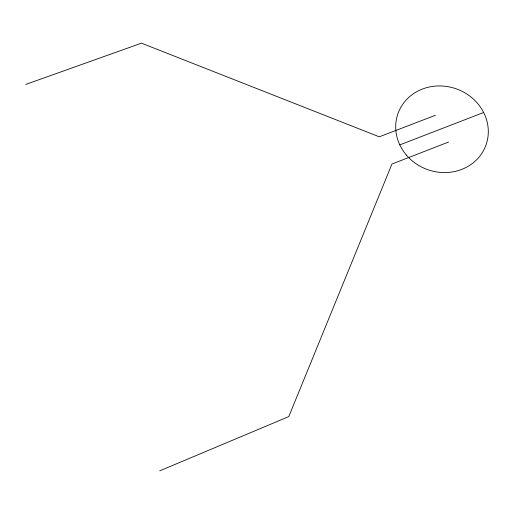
<?xml version="1.0" encoding="UTF-8"?>
<svg xmlns="http://www.w3.org/2000/svg" width="514" height="514" viewBox="0 0 514 514"><rect width="100%" height="100%" fill="white"/><g stroke="black" fill="none" stroke-linecap="round" stroke-linejoin="round"><path stroke-width="0.77" d="M159.764 470.83L288.778 416.61L391.957 164.03L448.568 142.044M399.783 144.877L483.648 112.502M435.474 115.258L379.293 136.808L141.472 43.17L25.7 84.457M406.465 155.17A46.735 42.861 19.7 0 0 485.479 146.374A46.735 42.861 19.7 0 0 434.047 86.236A46.735 42.861 19.7 0 0 406.465 155.17"/></g></svg>
